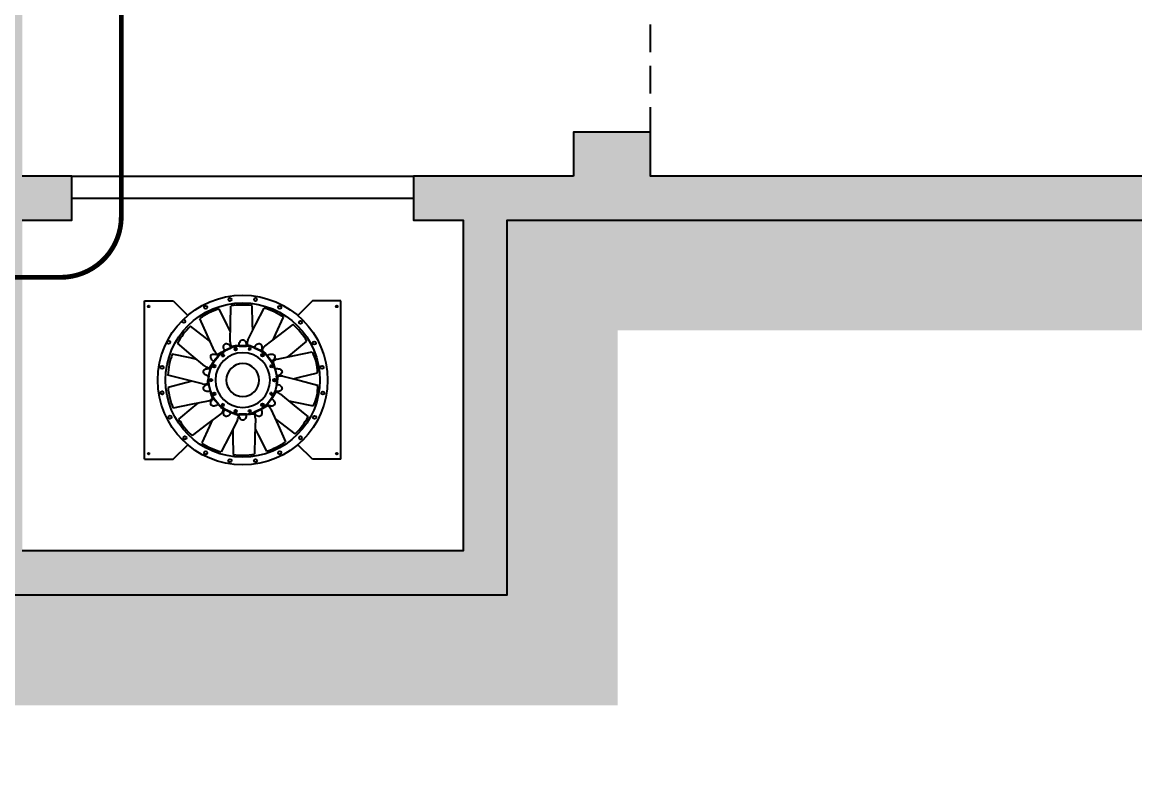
# Model space of a CAD drawing. Extents: x -5598 to 26293, y -3808 to 13850.
# Drawn here: x 590 to 1599, y -503 to 180 of the extents above; entities that cross this region are included whole.
import ezdxf

# ---------------------------------------------------------------- set-up
doc = ezdxf.new("R2010")
doc.units = 0
doc.header["$LTSCALE"] = 100
doc.header["$MEASUREMENT"] = 0
doc.linetypes.add('DOT', pattern=[0.25, 0, -0.25])
doc.linetypes.add('HIDDEN', pattern=[0.375, 0.25, -0.125])
for name, color, linetype in [('IZ', 7, 'Continuous'), ('KOLON', 7, 'Continuous'), ('MEKANIK', 7, 'Continuous'), ('OLCU DIS', 7, 'Continuous'), ('SOLID', 7, 'Continuous'), ('TARAMA', 7, 'Continuous')]:
    doc.layers.add(name, color=color, linetype=linetype)
for name, color, linetype, lineweight in [('Y-DETAIL NUMBER', 140, 'Continuous', 18), ('Y-DUVAR BIMS', 14, 'Continuous', 25), ('YOLLAR', 7, 'Continuous', 15)]:
    doc.layers.add(name, color=color, linetype=linetype, lineweight=lineweight)
doc.styles.add('olcu', font='romans.shx', dxfattribs={"width": 0.5})
doc.dimstyles.new('1-200', dxfattribs={"dimtxt": 40, "dimasz": 2, "dimexe": 0, "dimexo": 0, "dimgap": 10, "dimtad": 1, "dimdec": 4, "dimrnd": 0.1, "dimzin": 9, "dimdsep": 46, "dimtxsty": 'olcu', "dimblk1": 'SOL', "dimblk2": 'SAG', "dimsah": 1, "dimcen": 0, "dimse1": 1, "dimse2": 1, "dimclre": 13, "dimadec": 0, "dimazin": 0, "dimtfac": 1, "dimtdec": 4, "dimtix": 1, "dimtmove": 2, "dimatfit": 2, "dimldrblk": 'SOL', "dimfxl": 0, "dimtolj": 1, "dimarcsym": 0})

# ---------------------------------------------------------------- blocks, each defined once
blk = doc.blocks.new('*U550')
at = {"color": 56, "linetype": 'ByBlock', "ltscale": 3}
blk.add_arc((-4466.2, -13432.5), 1348, 145.7165, 291.2247, dxfattribs=at)
blk = doc.blocks.new('TASIYICI SISTEM (1.BODRUM KAT)')
at = {"layer": 'TARAMA'}
h = blk.add_hatch(dxfattribs=at)
h.set_pattern_fill('ANSI33', color=253, scale=100)
h.set_pattern_definition([(45, (-5880, 61457.253), (-17.6776695, 17.6776695), []), (45, (-5862.322, 61457.253), (-17.6776695, 17.6776695), [12.5, -6.25])])
h.paths.add_polyline_path([(-3870, -12240), (-3940, -12240), (-3940, -12280), (-4720, -12280), (-4720, -12240), (-4790, -12240), (-4790, -12280), (-4935, -12280), (-4935, -12320), (-4890, -12320), (-4890, -12620), (-5290, -12620), (-5290, -12320), (-5245, -12320), (-5245, -12280), (-5290, -12280), (-5290, -11360), (-5320, -11360), (-5320, -12280), (-5850, -12280), (-5850, -11390), (-5530, -11390), (-5530, -11360), (-5850, -11360), (-5850, -10630), (-5790, -10630), (-5790, -10540), (-5880, -10540), (-5880, -12320), (-5330, -12320), (-5330, -12660), (-4850, -12660), (-4850, -12320), (-3910, -12320), (-3910, -12500), (-3340, -12500), (-3340, -12320), (-3060, -12320), (-3060, -12660), (-2455, -12660), (-2455, -12320), (4820, -12320), (4820, -12660), (5300, -12660), (5300, -12320), (6520, -12320), (6520, -12660), (7000, -12660), (7000, -12320), (7150, -12320), (7150, -12280), (7040, -12280), (7040, -12240), (6960, -12240), (6960, -12280), (6915, -12280), (6915, -12320), (6960, -12320), (6960, -12620), (6560, -12620), (6560, -12320), (6605, -12320), (6605, -12280), (6185, -12280), (6185, -12240), (6105, -12240), (6105, -12280), (5340, -12280), (5340, -12240), (5260, -12240), (5260, -12280), (5215, -12280), (5215, -12320), (5260, -12320), (5260, -12620), (4860, -12620), (4860, -12320), (4905, -12320), (4905, -12280), (4465, -12280), (4465, -12240), (4355, -12240), (4355, -12280), (3790, -12280), (3790, -12240), (3700, -12240), (3700, -12280), (3130, -12280), (3130, -12240), (3060, -12240), (3060, -12280), (2430, -12280), (2430, -12240), (2360, -12240), (2360, -12280), (1687.5, -12280), (1687.5, -12220), (1552.5, -12220), (1552.5, -12280), (687.5, -12280), (687.5, -12220), (552.5, -12220), (552.5, -12280), (-120, -12280), (-120, -12240), (-190, -12240), (-190, -12280), (-820, -12280), (-820, -12240), (-890, -12240), (-890, -12280), (-1470, -12280), (-1470, -12240), (-1540, -12240), (-1540, -12280), (-2170, -12280), (-2170, -12240), (-2240, -12240), (-2240, -12280), (-2665, -12280), (-2665, -12320), (-2620, -12320), (-2620, -12620), (-3020, -12620), (-3020, -12320), (-2975, -12320), (-2975, -12280), (-3020, -12280), (-3020, -12240), (-3090, -12240), (-3090, -12280), (-3380, -12280), (-3380, -12460), (-3870, -12460)])
h.paths.add_polyline_path([(-2595, -12320), (-2495, -12320), (-2495, -12620), (-2595, -12620)], flags=16)
at = {"layer": 'IZ', "color": 8, "linetype": 'HIDDEN'}
blk.add_lwpolyline([(-4030, -11460), (-3940, -11460), (-3940, -12280), (-4720, -12280), (-4720, -11460), (-4060, -11460)], dxfattribs=at)
at = {"layer": 'KOLON', "color": 4, "ltscale": 5}
for points in [[(-4790, -12280), (-4935, -12280), (-4935, -12320), (-4890, -12320), (-4890, -12620), (-5290, -12620)], [(-5290, -12320), (-5245, -12320), (-5245, -12280), (-5290, -12280)], [(-5330, -12660), (-4850, -12660), (-4850, -12320), (-3910, -12320), (-3910, -12500), (-3340, -12500), (-3340, -12320), (-3060, -12320)], [(-3090, -12280), (-3380, -12280), (-3380, -12460), (-3870, -12460), (-3870, -12240), (-3940, -12240), (-3940, -12280), (-4720, -12280), (-4720, -12240), (-4790, -12240), (-4790, -12280)]]:
    blk.add_lwpolyline(points, dxfattribs=at)
at = {"layer": 'Y-DUVAR BIMS'}
for p, q in [((-5245, -12280), (-4935, -12280)), ((-5245, -12300), (-4935, -12300))]:
    blk.add_line(p, q, dxfattribs=at)
blk = doc.blocks.new('SOL')
at = {"color": 0}
for p, q in [((0, 30), (0, -6.96)), ((7.58, 0), (-6.97, 0))]:
    blk.add_line(p, q, dxfattribs=at)
blk.add_circle((0, 0), 3, dxfattribs=at)
blk = doc.blocks.new('SAG')
at = {"color": 0}
for p, q in [((0, -30), (0, 6.96)), ((7.58, 0), (-6.97, 0))]:
    blk.add_line(p, q, dxfattribs=at)
blk.add_circle((0, 0), 3, dxfattribs=at)
blk = doc.blocks.new('*D282')
at = {"layer": 'OLCU DIS', "color": 0, "lineweight": -2, "transparency": 16777216}
blk.add_line((1968, -695), (1032, -695), dxfattribs=at)
at = {"layer": 'OLCU DIS', "color": 0, "lineweight": -2, "transparency": 16777216, "xscale": 2, "yscale": 2, "zscale": 2, "rotation": 180}
blk.add_blockref('SAG', (1030, -695), dxfattribs=at)
at = {"layer": 'OLCU DIS', "color": 0, "lineweight": -2, "transparency": 16777216, "xscale": 2, "yscale": 2, "zscale": 2}
blk.add_blockref('SOL', (1970, -695), dxfattribs=at)
at = {"layer": 'OLCU DIS', "color": 0, "transparency": 16777216, "insert": (1500, -665), "char_height": 40, "attachment_point": 5, "style": 'olcu'}
blk.add_mtext('\\A1;940', dxfattribs=at)
blk = doc.blocks.new('*D283')
at = {"layer": 'OLCU DIS', "color": 0, "lineweight": -2, "transparency": 16777216}
blk.add_line((1028, -695), (552, -695), dxfattribs=at)
at = {"layer": 'OLCU DIS', "color": 0, "lineweight": -2, "transparency": 16777216, "xscale": 2, "yscale": 2, "zscale": 2, "rotation": 180}
blk.add_blockref('SAG', (550, -695), dxfattribs=at)
at = {"layer": 'OLCU DIS', "color": 0, "lineweight": -2, "transparency": 16777216, "xscale": 2, "yscale": 2, "zscale": 2}
blk.add_blockref('SOL', (1030, -695), dxfattribs=at)
at = {"layer": 'OLCU DIS', "color": 0, "transparency": 16777216, "insert": (790, -665), "char_height": 40, "attachment_point": 5, "style": 'olcu'}
blk.add_mtext('\\A1;480', dxfattribs=at)
blk = doc.blocks.new('*D332')
at = {"layer": 'OLCU DIS', "color": 0, "lineweight": -2, "transparency": 16777216}
blk.add_line((21268, -935), (-2968, -935), dxfattribs=at)
at = {"layer": 'OLCU DIS', "color": 0, "lineweight": -2, "transparency": 16777216, "xscale": 2, "yscale": 2, "zscale": 2, "rotation": 180}
blk.add_blockref('SAG', (-2970, -935), dxfattribs=at)
at = {"layer": 'OLCU DIS', "color": 0, "lineweight": -2, "transparency": 16777216, "xscale": 2, "yscale": 2, "zscale": 2}
blk.add_blockref('SOL', (21270, -935), dxfattribs=at)
at = {"layer": 'OLCU DIS', "color": 0, "transparency": 16777216, "insert": (9295.6, -905), "char_height": 40, "attachment_point": 5, "style": 'olcu'}
blk.add_mtext('\\A1;24240', dxfattribs=at)
blk = doc.blocks.new('ALR_AKSIYEL_FAN')
at = {"color": 0}
for p, q in [((-89, 71.9), (-63.2, 71.9)), ((-89, -71.9), (-89, 71.9)), ((-63.2, 71.9), (-49.9, 58.7)), ((63.2, 71.9), (49.9, 58.7)), ((89, 71.9), (63.2, 71.9)), ((89, -71.9), (89, 71.9)), ((3.3, 31.1), (-3.3, 31.1)), ((-3.3, 30.8), (3.3, 30.8)), ((-3, 31.1), (-3, 30.8)), ((3, 31.1), (-3, 31.1)), ((3, 31.1), (3, 30.8)), ((-26.2, 16.6), (-22.1, 21.8)), ((-22.4, 21.7), (-26.1, 17)), ((-22.5, 21.1), (-25.6, 17.3)), ((-22.2, 21.5), (-22.5, 21.1)), ((-22.4, 21.7), (-22.2, 21.5)), ((-18.2, 23.7), (-19, 23)), ((-18.9, 21.8), (-19, 23)), ((-18.9, 21.8), (-17.8, 21.4)), ((-17.1, 23.3), (-18.2, 23.7)), ((-16.9, 22.1), (-17.8, 21.4)), ((-17.1, 23.3), (-16.9, 22.1)), ((-16.4, 26.4), (-10.4, 29.2)), ((-10.8, 29.3), (-16.2, 26.7)), ((-16.2, 26.7), (-16, 26.5)), ((-16, 26.5), (-15.6, 26.7)), ((-11.1, 28.8), (-15.6, 26.7)), ((-10.7, 29.1), (-11.1, 28.8)), ((-10.8, 29.3), (-10.7, 29.1)), ((5.3, 28.4), (6.1, 29.2)), ((5.3, 28.4), (5.6, 27.3)), ((6.7, 27), (5.6, 27.3)), ((7.2, 29), (6.1, 29.2)), ((7.5, 27.9), (6.7, 27)), ((7.5, 27.9), (7.2, 29)), ((10.4, 29.2), (16.4, 26.4)), ((10.8, 29.3), (10.7, 29.1)), ((16.2, 26.7), (10.8, 29.3)), ((16.2, 26.7), (16, 26.5)), ((22.1, 21.8), (26.2, 16.6)), ((22.4, 21.7), (22.2, 21.5)), ((26.1, 17), (22.4, 21.7)), ((-26.1, 17), (-25.9, 16.9)), ((-25.9, 16.9), (-25.6, 17.3)), ((25.5, 13.5), (24.8, 12.6)), ((25.3, 11.6), (24.8, 12.6)), ((26.5, 11.5), (25.3, 11.6)), ((25.5, 13.5), (26.6, 13.5)), ((26.1, 17), (25.9, 16.9)), ((26.5, 11.5), (27.1, 12.4)), ((27.1, 12.4), (26.6, 13.5)), ((31, 3.7), (29.5, 10.2)), ((-29.6, 9.8), (-30.9, 4)), ((-30.9, 4), (-30.7, 4)), ((-30.8, 3.6), (-29.3, 10.1)), ((-30.7, 4), (-30.6, 4.4)), ((-29.5, 9.3), (-30.6, 4.4)), ((-28.8, 1.1), (-29.8, 0.6)), ((-29.8, 0.6), (-29.8, -0.6)), ((-29.6, 9.8), (-29.4, 9.8)), ((-29.4, 9.8), (-29.5, 9.3)), ((-28.8, 1.1), (-27.8, 0.6)), ((-27.8, 0.6), (-27.8, -0.6)), ((29.3, 10.1), (30.8, 3.6)), ((29.6, 9.8), (29.4, 9.8)), ((30.9, 4), (30.7, 4)), ((-30.9, -4), (-29.6, -9.8)), ((-30.9, -4), (-30.7, -4)), ((-29.3, -10.1), (-30.8, -3.6)), ((-30.7, -4), (-30.6, -4.4)), ((-30.6, -4.4), (-29.5, -9.3)), ((-28.8, -1.1), (-29.8, -0.6)), ((-29.6, -9.8), (-29.4, -9.8)), ((-29.4, -9.8), (-29.5, -9.3)), ((-28.8, -1.1), (-27.8, -0.6)), ((30.8, -3.6), (29.3, -10.1)), ((29.6, -9.8), (29.4, -9.8)), ((29.6, -9.8), (30.9, -4)), ((30.9, -4), (30.7, -4)), ((-22.1, -21.8), (-26.2, -16.6)), ((-26.1, -17), (-25.9, -16.9)), ((-26.1, -17), (-22.4, -21.7)), ((-25.9, -16.9), (-25.6, -17.3)), ((-25.6, -17.3), (-22.5, -21.1)), ((26.2, -16.6), (22.1, -21.8)), ((22.4, -21.7), (26.1, -17)), ((24.8, -12.6), (25.3, -11.6)), ((25.5, -13.5), (24.8, -12.6)), ((26.5, -11.5), (25.3, -11.6)), ((25.5, -13.5), (26.6, -13.5)), ((26.1, -17), (25.9, -16.9)), ((26.5, -11.5), (27.1, -12.4)), ((26.6, -13.5), (27.1, -12.4)), ((-22.2, -21.5), (-22.5, -21.1)), ((-22.4, -21.7), (-22.2, -21.5)), ((-18.9, -21.8), (-19, -23)), ((-19, -23), (-18.2, -23.7)), ((-18.9, -21.8), (-17.8, -21.4)), ((-17.1, -23.3), (-18.2, -23.7)), ((-17.8, -21.4), (-16.9, -22.1)), ((-17.1, -23.3), (-16.9, -22.1)), ((-10.4, -29.2), (-16.4, -26.4)), ((-16.2, -26.7), (-16, -26.5)), ((-16.2, -26.7), (-10.8, -29.3)), ((-16, -26.5), (-15.6, -26.7)), ((-15.6, -26.7), (-11.1, -28.8)), ((-10.7, -29.1), (-11.1, -28.8)), ((-10.8, -29.3), (-10.7, -29.1)), ((5.3, -28.4), (5.6, -27.3)), ((5.3, -28.4), (6.1, -29.2)), ((5.6, -27.3), (6.7, -27)), ((6.1, -29.2), (7.2, -29)), ((7.5, -27.9), (6.7, -27)), ((7.5, -27.9), (7.2, -29)), ((16.4, -26.4), (10.4, -29.2)), ((10.8, -29.3), (10.7, -29.1)), ((10.8, -29.3), (16.2, -26.7)), ((16.2, -26.7), (16, -26.5)), ((22.4, -21.7), (22.2, -21.5)), ((3.3, -30.8), (-3.3, -30.8)), ((-3.3, -31.1), (3.3, -31.1)), ((-3, -30.8), (-2.5, -30.8)), ((-3, -31.1), (-3, -30.8)), ((-3, -31.1), (3, -31.1)), ((3, -31.1), (3, -30.8)), ((-63.2, -71.9), (-49.9, -58.7)), ((63.2, -71.9), (49.9, -58.7)), ((-89, -71.9), (-63.2, -71.9)), ((89, -71.9), (63.2, -71.9))]:
    blk.add_line(p, q, dxfattribs=at)
for points in [[(-11.3, 44.4), (-14, 49.7), (-21.5, 64.6)], [(-11.5, 34.8), (-11.1, 50.9), (-10.8, 67.2)], [(4.7, 36.3), (12, 50.7), (19.5, 65.2)], [(9.1, 44.9), (9, 50.9), (8.6, 67.5)], [(-25.5, 26.3), (-32.1, 41), (-38.9, 55.9)], [(27.6, 36.5), (30.1, 41.9), (37.1, 57.1)], [(-29.4, 35.1), (-34.2, 38.7), (-47.4, 48.8)], [(20, 30.7), (32.8, 40.4), (45.8, 50.3)], [(-34.4, 12.7), (-46.7, 23), (-59.3, 33.5)], [(40.7, 20.9), (45.4, 24.7), (58.2, 35.4)], [(-41.7, 18.8), (-47.6, 20.1), (-63.9, 23.4)], [(31.3, 19), (47.1, 22.2), (63.1, 25.5)], [(-36.5, -3.5), (-52.1, 0.5), (-67.9, 4.5)], [(36.5, 3.5), (52.1, -0.5), (67.9, -4.5)], [(45.8, 1.1), (51.6, 2.6), (67.7, 6.6)], [(-45.8, -1.1), (-51.6, -2.6), (-67.7, -6.6)], [(-31.3, -19), (-47.1, -22.2), (-63.1, -25.5)], [(34.4, -12.7), (46.7, -23), (59.3, -33.5)], [(41.7, -18.8), (47.6, -20.1), (63.9, -23.4)], [(-40.7, -20.9), (-45.4, -24.7), (-58.2, -35.4)], [(25.5, -26.3), (32.1, -41), (38.9, -55.9)], [(-20, -30.7), (-32.8, -40.4), (-45.8, -50.3)], [(-27.6, -36.5), (-30.1, -41.9), (-37.1, -57.1)], [(-4.7, -36.3), (-12, -50.7), (-19.5, -65.2)], [(11.5, -34.8), (11.1, -50.9), (10.8, -67.2)], [(29.4, -35.1), (34.2, -38.7), (47.4, -48.8)], [(-9.1, -44.9), (-9, -50.9), (-8.6, -67.5)], [(11.3, -44.4), (14, -49.7), (21.5, -64.6)]]:
    blk.add_lwpolyline(points, dxfattribs=at)
for points in [[(-16.5, 26.5, -0.062307), (-17.2, 28.6, -0.075513), (-17.3, 30.4, -0.107069), (-16.7, 32.1, -0.14954), (-15.8, 32.9, -0.14954), (-14.6, 33.1, -0.107069), (-13, 32.5, -0.075513), (-11.7, 31.3, -0.062307), (-10.5, 29.4, -0.062307)], [(-3.3, 31.1, -0.062307), (-3.1, 33.2, -0.075513), (-2.4, 34.9, -0.107069), (-1.2, 36.1, -0.14954), (0, 36.5, -0.14954), (1.2, 36.1, -0.107069), (2.4, 34.9, -0.075513), (3.1, 33.2, -0.062307), (3.3, 31.1, -0.062307)], [(10.5, 29.4, -0.062307), (11.7, 31.3, -0.075513), (13, 32.5, -0.107069), (14.6, 33.1, -0.14954), (15.8, 32.9, -0.14954), (16.7, 32.1, -0.107069), (17.3, 30.4, -0.075513), (17.2, 28.6, -0.062307), (16.5, 26.5, -0.062307)], [(-26.4, 16.8, -0.062307), (-27.9, 18.3, -0.075513), (-28.8, 19.9, -0.107069), (-29, 21.6, -0.14954), (-28.5, 22.8, -0.14954), (-27.5, 23.5, -0.107069), (-25.8, 23.6, -0.075513), (-24.1, 23.1, -0.062307), (-22.2, 22, -0.062307)], [(22.2, 22, -0.062307), (24.1, 23.1, -0.075513), (25.8, 23.6, -0.107069), (27.5, 23.5, -0.14954), (28.5, 22.8, -0.14954), (29, 21.6, -0.107069), (28.8, 19.9, -0.075513), (27.9, 18.3, -0.062307), (26.4, 16.8, -0.062307)], [(-31, 3.7, -0.062307), (-33.1, 4.4, -0.075513), (-34.6, 5.5, -0.107069), (-35.5, 6.9, -0.14954), (-35.6, 8.1, -0.14954), (-35, 9.2, -0.107069), (-33.5, 10.1, -0.075513), (-31.7, 10.4, -0.062307), (-29.5, 10.2, -0.062307)], [(29.5, 10.2, -0.062307), (31.7, 10.4, -0.075513), (33.5, 10.1, -0.107069), (35, 9.2, -0.14954), (35.6, 8.1, -0.14954), (35.5, 6.9, -0.107069), (34.6, 5.5, -0.075513), (33.1, 4.4, -0.062307), (31, 3.7, -0.062307)], [(-29.5, -10.2, -0.062307), (-31.7, -10.4, -0.075513), (-33.5, -10.1, -0.107069), (-35, -9.2, -0.14954), (-35.6, -8.1, -0.14954), (-35.5, -6.9, -0.107069), (-34.6, -5.5, -0.075513), (-33.1, -4.4, -0.062307), (-31, -3.7, -0.062307)], [(31, -3.7, -0.062307), (33.1, -4.4, -0.075513), (34.6, -5.5, -0.107069), (35.5, -6.9, -0.14954), (35.6, -8.1, -0.14954), (35, -9.2, -0.107069), (33.5, -10.1, -0.075513), (31.7, -10.4, -0.062307), (29.5, -10.2, -0.062307)], [(-22.2, -22, -0.062307), (-24.1, -23.1, -0.075513), (-25.8, -23.6, -0.107069), (-27.5, -23.5, -0.14954), (-28.5, -22.8, -0.14954), (-29, -21.6, -0.107069), (-28.8, -19.9, -0.075513), (-27.9, -18.3, -0.062307), (-26.4, -16.8, -0.062307)], [(26.4, -16.8, -0.062307), (27.9, -18.3, -0.075513), (28.8, -19.9, -0.107069), (29, -21.6, -0.14954), (28.5, -22.8, -0.14954), (27.5, -23.5, -0.107069), (25.8, -23.6, -0.075513), (24.1, -23.1, -0.062307), (22.2, -22, -0.062307)], [(-10.5, -29.4, -0.062307), (-11.7, -31.3, -0.075513), (-13, -32.5, -0.107069), (-14.6, -33.1, -0.14954), (-15.8, -32.9, -0.14954), (-16.7, -32.1, -0.107069), (-17.3, -30.4, -0.075513), (-17.2, -28.6, -0.062307), (-16.5, -26.5, -0.062307)], [(16.5, -26.5, -0.062307), (17.2, -28.6, -0.075513), (17.3, -30.4, -0.107069), (16.7, -32.1, -0.14954), (15.8, -32.9, -0.14954), (14.6, -33.1, -0.107069), (13, -32.5, -0.075513), (11.7, -31.3, -0.062307), (10.5, -29.4, -0.062307)], [(3.3, -31.1, -0.062307), (3.1, -33.2, -0.075513), (2.4, -34.9, -0.107069), (1.2, -36.1, -0.14954), (0, -36.5, -0.14954), (-1.2, -36.1, -0.107069), (-2.4, -34.9, -0.075513), (-3.1, -33.2, -0.062307), (-3.3, -31.1, -0.062307)]]:
    blk.add_lwpolyline(points, format="xyb", dxfattribs=at)
for centre, radius in [((0, 0), 77), ((-11.6, 73.1), 1.46), ((11.6, 73.1), 1.46), ((-85.3, 66.8), 0.773), ((0, 0), 70), ((-33.6, 66), 1.46), ((33.6, 66), 1.46), ((-53.4, 53.4), 1.46), ((52.4, 52.4), 1.46), ((-67.3, 34.3), 1.46), ((64.9, 33.6), 1.46), ((-18, 22.5), 0.619), ((-6.4, 28.1), 1.24), ((-6.4, 28.1), 0.619), ((6.4, 28.1), 0.619), ((18, 22.5), 1.24), ((18, 22.5), 0.619), ((-73.1, 11.6), 1.46), ((-26, 12.5), 1.24), ((-26, 12.5), 0.619), ((26, 12.5), 0.619), ((72, 11.6), 1.46), ((-28.8, 0), 0.619), ((28.8, 0), 1.24), ((28.8, 0), 0.619), ((-73.1, -11.6), 1.46), ((-26, -12.5), 1.24), ((-26, -12.5), 0.619), ((26, -12.5), 0.619), ((72.7, -11.7), 1.46), ((-18, -22.5), 0.619), ((-6.4, -28.1), 1.24), ((-6.4, -28.1), 0.619), ((6.4, -28.1), 0.619), ((18, -22.5), 1.24), ((18, -22.5), 0.619), ((-66, -33.6), 1.46), ((65.2, -33.8), 1.46), ((-52.4, -52.4), 1.46), ((52.4, -52.4), 1.46), ((-85.3, -66.8), 0.773), ((-33.6, -66), 1.46), ((33.6, -66), 1.46), ((-11.6, -73.1), 1.46), ((11.6, -73.1), 1.46)]:
    blk.add_circle(centre, radius, dxfattribs=at)
at = {"color": 0, "linetype": 'ByBlock'}
for centre in [(85.3, 66.8), (85.3, -66.8)]:
    blk.add_circle(centre, 0.773, dxfattribs=at)
at = {"color": 0}
for centre, radius, start, end in [((0, 0), 68.1, 108.4329, 124.8163), ((0, 0), 68.1, 82.7186, 99.102), ((0, 0), 68.1, 57.0043, 73.3878), ((0, 0), 68.1, 134.1471, 150.5306), ((0, 0), 68.1, 31.29, 47.6735), ((-4.1, 34.8), 7.43, 180, 215.2066), ((7.4, -7.6), 41.1, 110.5334, 115.7143), ((0, 0), 31, 96.1018, 109.6124), ((-3.3, -10), 41.1, 90, 99.5401), ((3.3, -10), 41.1, 84.8191, 90), ((0, 0), 31, 70.3876, 83.8982), ((11.4, 33.1), 7.43, 154.2857, 189.4923), ((-7.4, -7.6), 41.1, 64.2857, 73.8258), ((24.6, 24.9), 7.43, 128.5714, 163.778), ((0, 0), 68.1, 159.8614, 176.2449), ((-18.8, 29.6), 7.43, 205.7143, 240.9209), ((0, 0), 24.8, 90, 270), ((1.3, -10.5), 41.1, 115.7143, 125.2543), ((9.9, -3.6), 41.1, 136.2477, 141.4286), ((0, 0), 31, 121.8161, 135.3267), ((0, 0), 24.8, 270, 90), ((0, 0), 31, 44.6733, 58.1839), ((-1.3, -10.5), 41.1, 59.1049, 64.2857), ((-9.9, -3.6), 41.1, 38.5714, 48.1115), ((30.5, 7.5), 37.3, 358.6786, 28.8563), ((-29.7, 18.5), 7.43, 231.4286, 266.6352), ((5.8, -8.9), 41.1, 141.4286, 150.9686), ((10.5, 1), 41.1, 161.962, 167.1429), ((0, 0), 31, 147.5304, 161.041), ((0, 0), 14.9, 90, 270), ((0, 0), 14.9, 270, 90), ((0, 0), 31, 18.959, 32.4696), ((-5.8, -8.9), 41.1, 33.3906, 38.5714), ((33, 11.7), 7.43, 102.8571, 138.0637), ((-10.5, 1), 41.1, 12.8571, 22.3972), ((9, -5.5), 41.1, 167.1429, 176.6829), ((9, 5.5), 41.1, 187.6763, 192.8571), ((0, 0), 31, 173.2447, 186.7553), ((0, 0), 31, 353.2447, 6.7553), ((-9, -5.5), 41.1, 7.6763, 12.8571), ((-9, 5.5), 41.1, 347.1429, 356.6829), ((34.8, -3.8), 7.43, 77.1429, 112.3494), ((0, 0), 68.1, 185.5757, 201.9592), ((-34.8, 3.8), 7.43, 257.1429, 292.3494), ((0, 0), 31, 198.959, 212.4696), ((0, 0), 31, 327.5304, 341.041), ((34.4, -7.3), 33.6, 331.2805, 4.8259), ((-33, -11.7), 7.43, 282.8571, 318.0637), ((10.5, -1), 41.1, 192.8571, 202.3972), ((5.8, 8.9), 41.1, 213.3906, 218.5714), ((-5.8, 8.9), 41.1, 321.4286, 330.9686), ((-10.5, -1), 41.1, 341.962, 347.1429), ((29.7, -18.5), 7.43, 51.4286, 86.6352), ((9.9, 3.6), 41.1, 218.5714, 228.1115), ((0, 0), 31, 224.6733, 238.1839), ((-24.6, -24.9), 7.43, 308.5714, 343.778), ((1.3, 10.5), 41.1, 239.1049, 244.2857), ((7.4, 7.6), 41.1, 244.2857, 253.8258), ((0, 0), 31, 250.3876, 263.8982), ((0, 0), 31, 276.1018, 289.6124), ((-7.4, 7.6), 41.1, 290.5334, 295.7143), ((0, 0), 31, 301.8161, 315.3267), ((-1.3, 10.5), 41.1, 295.7143, 305.2543), ((-9.9, 3.6), 41.1, 316.2477, 321.4286), ((18.8, -29.6), 7.43, 25.7143, 60.9209), ((0, 0), 68.1, 211.29, 227.6735), ((-3.3, 10), 41.1, 264.8191, 270), ((-11.4, -33.1), 7.43, 334.2857, 9.4923), ((3.3, 10), 41.1, 270, 279.5401), ((4.1, -34.8), 7.43, 0, 35.2066), ((0, 0), 68.1, 314.1471, 330.5306), ((0, 0), 68.1, 237.0043, 253.3878), ((0, 0), 68.1, 288.4329, 304.8163), ((0, 0), 68.1, 262.7186, 279.102)]:
    blk.add_arc(centre, radius, start, end, dxfattribs=at)

msp = doc.modelspace()

# ---------------------------------------------------------------- linework, layer by layer
at = {"layer": 'SOLID', "color": 251, "const_width": 100}
msp.add_lwpolyline([(12930, -2170.58484), (12930, -390), (12350, -390), (12350, -50), (11230, -50), (11230, -390), (10650, -390), (10650, -50), (3475, -50), (3475, -390), (2770, -390), (2770, -50), (2590, -50), (2590, -230), (1920, -230), (1920, -50), (1080, -50), (1080, -390), (500, -390), (500, -50), (-50, -50), (-50, 1700), (-2990.23412, 1700)], dxfattribs=at)
at = {"layer": 'Y-DETAIL NUMBER', "linetype": 'HIDDEN', "const_width": 4.374}
msp.add_lwpolyline([(-25.9117, 1152.16161), (624.8246, 1152.16161, -0.4142135624), (679.8246, 1097.16161), (679.8246, 3.21088, -0.4142135624), (624.8246, -51.78912), (-25.9117, -51.78912, -0.4142135624), (-80.9117, 3.21088), (-80.9117, 1097.16161, -0.4142135624)], format="xyb", close=True, dxfattribs=at)

# ---------------------------------------------------------------- block references
at = {"layer": 'KOLON'}
msp.add_blockref('TASIYICI SISTEM (1.BODRUM KAT)', (5880, 12320), dxfattribs=at)
at = {"layer": 'MEKANIK', "color": 60}
msp.add_blockref('ALR_AKSIYEL_FAN', (790, -145), dxfattribs=at)
at = {"layer": 'YOLLAR', "color": 9, "linetype": 'DOT'}
msp.add_blockref('*U550', (5880, 12320.00004), dxfattribs=at)

# ---------------------------------------------------------------- dimensions: what is measured, and where the dimension line sits
at = {"layer": 'OLCU DIS', "color": 7}
dim = msp.add_linear_dim(base=(-2970, -935), p1=(21270, -635), p2=(-2970, 7535), dimstyle='1-200', dxfattribs=at)
dim.commit()
dim.dimension.update_dxf_attribs({"geometry": '*D332', "text_midpoint": (9295.63768, -905), "dimtype": 160})
for base, p1, p2, picture, middle in [((1030, -695), (1970, -180.00004), (1030, -340), '*D282', (1500, -665)), ((550, -695), (1030, -340), (550, -340), '*D283', (790, -665))]:
    dim = msp.add_linear_dim(base=base, p1=p1, p2=p2, dimstyle='1-200', dxfattribs=at)
    dim.commit()
    dim.dimension.update_dxf_attribs({"geometry": picture, "text_midpoint": middle})

doc.saveas('drawing.dxf')
